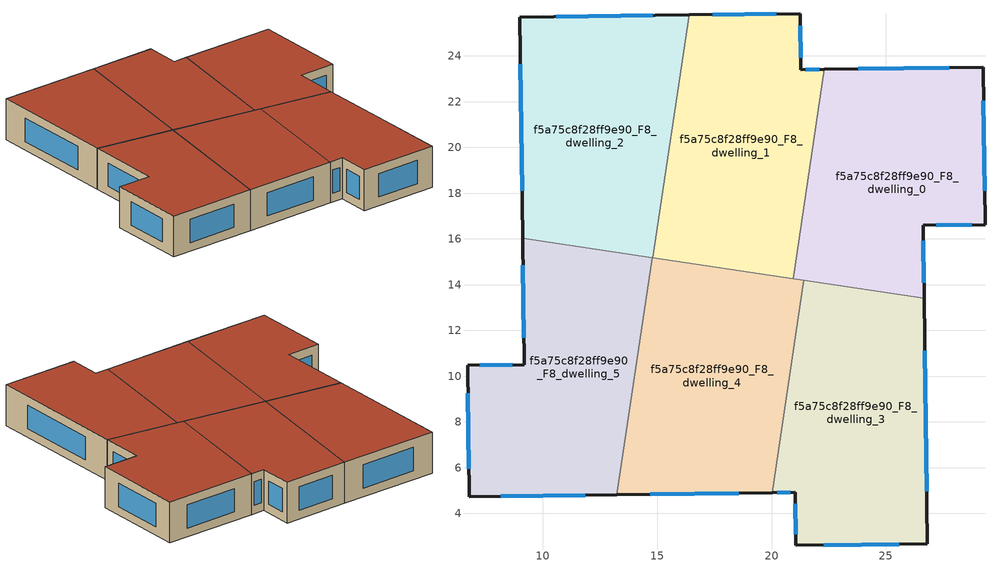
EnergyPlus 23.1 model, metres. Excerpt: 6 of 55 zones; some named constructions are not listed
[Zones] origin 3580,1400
f5a75c8f28ff9e90_F8_dwelling_0
 floor to f5a75c8f28ff9e90_F7_dwelling_0 (EU_floor_Construction): 29.25,23.51 29.33,16.62 26.64,16.59 26.67,13.41 20.95,14.27 22.31,23.42 z24
 wall outside (EU_wall_Construction): 26.67,13.41 26.64,16.59 29.33,16.62 29.25,23.51 22.31,23.42 z24:27
 wall to f5a75c8f28ff9e90_F8_dwelling_1 (EU_wall_Construction): 22.31,23.42 20.95,14.27 z24:27
 wall to f5a75c8f28ff9e90_F8_dwelling_3 (EU_wall_Construction): 21.42,14.2 26.67,13.41 z24:27
 wall to f5a75c8f28ff9e90_F8_dwelling_4 (EU_wall_Construction): 20.95,14.27 21.42,14.2 z24:27
 window (EU_Window_Construction): 26.67,14.09 26.64,15.91 / 27.76,23.49 23.8,23.43 / 29.32,18.1 29.27,22.03 / 27.21,16.6 28.76,16.62 z24.64:26.36
 roof outside (EU_roof_Construction): 26.67,13.41 26.64,16.59 29.33,16.62 29.25,23.51 22.31,23.42 20.95,14.27 z27
f5a75c8f28ff9e90_F8_dwelling_1
 floor to f5a75c8f28ff9e90_F7_dwelling_1 (EU_floor_Construction): 21.25,25.85 21.28,23.4 22.31,23.42 20.95,14.27 14.81,15.18 16.39,25.79 z24
 wall outside (EU_wall_Construction): 22.31,23.42 21.28,23.4 21.25,25.85 16.39,25.79 z24:27
 wall to f5a75c8f28ff9e90_F8_dwelling_2 (EU_wall_Construction): 16.39,25.79 14.81,15.18 z24:27
 wall to f5a75c8f28ff9e90_F8_dwelling_4 (EU_wall_Construction): 14.81,15.18 20.95,14.27 z24:27
 window (EU_Window_Construction): 20.21,25.84 17.43,25.81 / 21.27,23.93 21.25,25.33 / 22.09,23.41 21.5,23.4 z24.64:26.36
 roof outside (EU_roof_Construction): 20.95,14.27 22.31,23.42 21.28,23.4 21.25,25.85 16.39,25.79 14.81,15.18 z27
f5a75c8f28ff9e90_F8_dwelling_2
 floor to f5a75c8f28ff9e90_F7_dwelling_2 (EU_floor_Construction): 16.39,25.79 14.81,15.18 9.12,16.03 8.99,25.7 z24
 wall outside (EU_wall_Construction): 16.39,25.79 8.99,25.7 9.12,16.03 z24:27
 wall to f5a75c8f28ff9e90_F8_dwelling_5 (EU_wall_Construction): 9.12,16.03 14.78,15.19 z24:27
 wall to f5a75c8f28ff9e90_F8_dwelling_4 (EU_wall_Construction): 14.78,15.19 14.81,15.18 z24:27
 window (EU_Window_Construction): 9.02,23.63 9.09,18.1 / 14.81,25.77 10.58,25.72 z24.64:26.36
 roof outside (EU_roof_Construction): 14.81,15.18 16.39,25.79 8.99,25.7 9.12,16.03 z27
f5a75c8f28ff9e90_F8_dwelling_3
 floor to f5a75c8f28ff9e90_F7_dwelling_3 (EU_floor_Construction): 26.67,13.41 26.81,2.67 21.06,2.6 21.03,4.92 20.03,4.91 21.42,14.2 z24
 wall outside (EU_wall_Construction): 20.03,4.91 21.03,4.92 21.06,2.6 26.81,2.67 26.67,13.41 z24:27
 wall to f5a75c8f28ff9e90_F8_dwelling_4 (EU_wall_Construction): 21.42,14.2 20.03,4.91 z24:27
 window (EU_Window_Construction): 26.78,4.97 26.7,11.11 / 22.29,2.62 25.58,2.66 / 21.03,4.43 21.05,3.1 / 20.25,4.91 20.81,4.92 z24.64:26.36
 roof outside (EU_roof_Construction): 26.81,2.67 26.67,13.41 21.42,14.2 20.03,4.91 21.03,4.92 21.06,2.6 z27
f5a75c8f28ff9e90_F8_dwelling_4
 floor to f5a75c8f28ff9e90_F7_dwelling_4 (EU_floor_Construction): 21.42,14.2 20.03,4.91 13.23,4.82 14.78,15.19 z24
 wall outside (EU_wall_Construction): 13.23,4.82 20.03,4.91 z24:27
 wall to f5a75c8f28ff9e90_F8_dwelling_5 (EU_wall_Construction): 14.78,15.19 13.23,4.82 z24:27
 window (EU_Window_Construction): 14.69,4.84 18.58,4.89 z24.64:26.36
 roof outside (EU_roof_Construction): 20.03,4.91 21.42,14.2 14.78,15.19 13.23,4.82 z27
f5a75c8f28ff9e90_F8_dwelling_5
 floor to f5a75c8f28ff9e90_F7_dwelling_5 (EU_floor_Construction): 14.78,15.19 13.23,4.82 6.77,4.74 6.71,10.47 9.19,10.51 9.12,16.03 z24
 wall outside (EU_wall_Construction): 9.12,16.03 9.19,10.51 6.71,10.47 6.77,4.74 13.23,4.82 z24:27
 window (EU_Window_Construction): 9.13,14.85 9.17,11.69 / 8.16,4.75 11.85,4.8 / 6.72,9.24 6.76,5.96 / 8.66,10.5 7.24,10.48 z24.64:26.36
 roof outside (EU_roof_Construction): 13.23,4.82 14.78,15.19 9.12,16.03 9.19,10.51 6.71,10.47 6.77,4.74 z27
[SCHEDULE:FILE] Column Number=1; Rows to Skip at Top=0; Number of Hours of Data=8760; Column Separator=Comma; Interpolate to Timestep=No; Minutes per Item=60; Adjust Schedule for Daylight Savings=Yes
Name | File
EU_Step8_GainSchedule_f5a75c8f28ff9e90_F1_dwelling_2_f000 | ../../schedules/f5a75c8f28ff9e90/f5a75c8f28ff9e90_F1_dwelling_2_f000_gain.csv
EU_Step8_GainSchedule_f5a75c8f28ff9e90_F1_dwelling_3_f000 | ../../schedules/f5a75c8f28ff9e90/f5a75c8f28ff9e90_F1_dwelling_3_f000_gain.csv
EU_Step8_GainSchedule_f5a75c8f28ff9e90_F1_dwelling_4_f000 | ../../schedules/f5a75c8f28ff9e90/f5a75c8f28ff9e90_F1_dwelling_4_f000_gain.csv
EU_Step8_GainSchedule_f5a75c8f28ff9e90_F1_dwelling_5_f000 | ../../schedules/f5a75c8f28ff9e90/f5a75c8f28ff9e90_F1_dwelling_5_f000_gain.csv
EU_Step8_GainSchedule_f5a75c8f28ff9e90_F2_dwelling_0_f000 | ../../schedules/f5a75c8f28ff9e90/f5a75c8f28ff9e90_F2_dwelling_0_f000_gain.csv
EU_Step8_GainSchedule_f5a75c8f28ff9e90_F2_dwelling_1_f000 | ../../schedules/f5a75c8f28ff9e90/f5a75c8f28ff9e90_F2_dwelling_1_f000_gain.csv
EU_Step8_GainSchedule_f5a75c8f28ff9e90_F2_dwelling_2_f000 | ../../schedules/f5a75c8f28ff9e90/f5a75c8f28ff9e90_F2_dwelling_2_f000_gain.csv
EU_Step8_GainSchedule_f5a75c8f28ff9e90_F2_dwelling_3_f000 | ../../schedules/f5a75c8f28ff9e90/f5a75c8f28ff9e90_F2_dwelling_3_f000_gain.csv
EU_Step8_GainSchedule_f5a75c8f28ff9e90_F2_dwelling_4_f000 | ../../schedules/f5a75c8f28ff9e90/f5a75c8f28ff9e90_F2_dwelling_4_f000_gain.csv
EU_Step8_GainSchedule_f5a75c8f28ff9e90_F2_dwelling_5_f000 | ../../schedules/f5a75c8f28ff9e90/f5a75c8f28ff9e90_F2_dwelling_5_f000_gain.csv
EU_Step8_GainSchedule_f5a75c8f28ff9e90_F3_dwelling_0_f000 | ../../schedules/f5a75c8f28ff9e90/f5a75c8f28ff9e90_F3_dwelling_0_f000_gain.csv
EU_Step8_GainSchedule_f5a75c8f28ff9e90_F3_dwelling_1_f000 | ../../schedules/f5a75c8f28ff9e90/f5a75c8f28ff9e90_F3_dwelling_1_f000_gain.csv
EU_Step8_GainSchedule_f5a75c8f28ff9e90_F3_dwelling_2_f000 | ../../schedules/f5a75c8f28ff9e90/f5a75c8f28ff9e90_F3_dwelling_2_f000_gain.csv
EU_Step8_GainSchedule_f5a75c8f28ff9e90_F3_dwelling_3_f000 | ../../schedules/f5a75c8f28ff9e90/f5a75c8f28ff9e90_F3_dwelling_3_f000_gain.csv
EU_Step8_GainSchedule_f5a75c8f28ff9e90_F3_dwelling_4_f000 | ../../schedules/f5a75c8f28ff9e90/f5a75c8f28ff9e90_F3_dwelling_4_f000_gain.csv
EU_Step8_GainSchedule_f5a75c8f28ff9e90_F3_dwelling_5_f000 | ../../schedules/f5a75c8f28ff9e90/f5a75c8f28ff9e90_F3_dwelling_5_f000_gain.csv
EU_Step8_GainSchedule_f5a75c8f28ff9e90_F4_dwelling_0_f000 | ../../schedules/f5a75c8f28ff9e90/f5a75c8f28ff9e90_F4_dwelling_0_f000_gain.csv
EU_Step8_GainSchedule_f5a75c8f28ff9e90_F4_dwelling_1_f000 | ../../schedules/f5a75c8f28ff9e90/f5a75c8f28ff9e90_F4_dwelling_1_f000_gain.csv
EU_Step8_GainSchedule_f5a75c8f28ff9e90_F4_dwelling_2_f000 | ../../schedules/f5a75c8f28ff9e90/f5a75c8f28ff9e90_F4_dwelling_2_f000_gain.csv
EU_Step8_GainSchedule_f5a75c8f28ff9e90_F4_dwelling_3_f000 | ../../schedules/f5a75c8f28ff9e90/f5a75c8f28ff9e90_F4_dwelling_3_f000_gain.csv
EU_Step8_GainSchedule_f5a75c8f28ff9e90_F4_dwelling_4_f000 | ../../schedules/f5a75c8f28ff9e90/f5a75c8f28ff9e90_F4_dwelling_4_f000_gain.csv
EU_Step8_GainSchedule_f5a75c8f28ff9e90_F4_dwelling_5_f000 | ../../schedules/f5a75c8f28ff9e90/f5a75c8f28ff9e90_F4_dwelling_5_f000_gain.csv
